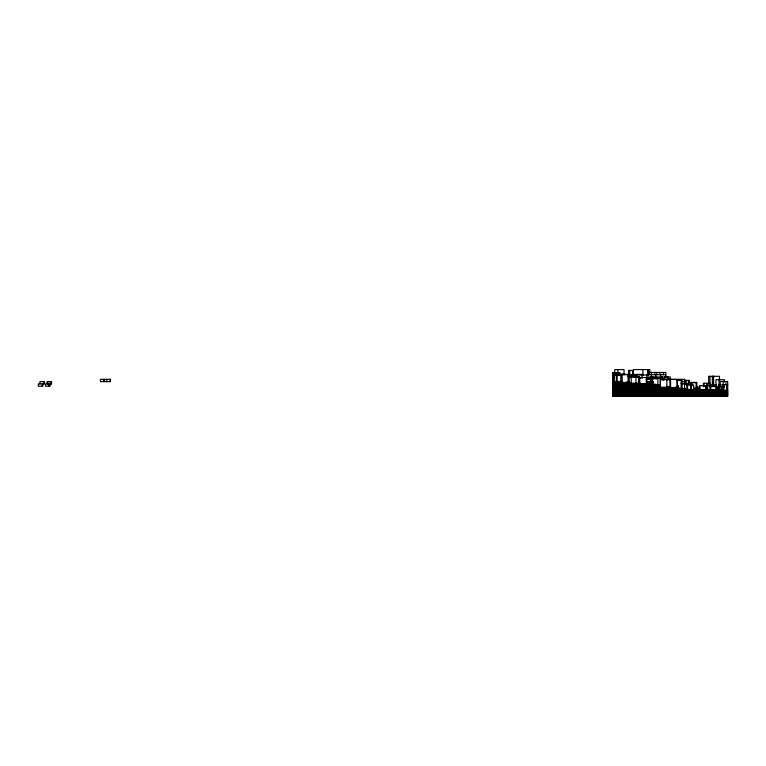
<?xml version="1.0" encoding="UTF-8"?>
<svg xmlns="http://www.w3.org/2000/svg" width="766" height="766" viewBox="0 0 766 766"><rect width="100%" height="100%" fill="white"/><g stroke="black" fill="none" stroke-linecap="round" stroke-linejoin="round"><path stroke-width="1.15" d="M620.115 372.736L612.685 372.736L612.685 396.424L727.7 396.424L727.7 381.478L720.27 381.478L720.27 385.786M612.685 373.138L614.332 373.138M612.685 373.253L615.912 373.253M612.685 373.827L618.478 373.827M615.931 374L624.587 374M623.716 374.344L629.192 374.344M634.574 374.402L642.961 374.402M615.883 374.746L628.101 374.631L628.101 382.627M665.798 374.718L646.81 374.718L646.81 377.016L668.009 377.016L668.009 379.323M629.547 375.034L646.964 374.976M628.024 375.149L636.795 375.149L636.795 377.217M612.685 375.263L620.776 375.263L620.776 381.478M632.017 375.551L635.158 375.551M627.718 375.838L632.524 375.838M627.526 376.47L633.511 376.47M633.31 376.872L639.505 376.872L639.438 383.776M664.831 376.872L670.212 376.872L670.212 379.18M650.133 377.265L652.192 377.159M650.88 377.514L649.692 377.762M649.472 377.762L650.66 377.514M649.137 378.174L650.545 377.59M650.219 378.011L649.032 378.26M648.812 378.251L649.999 378.002M638.413 378.375L640.165 378.375M648.371 378.576L649.558 378.5M612.685 378.605L612.685 379.18M646.351 378.864L650.66 378.864L650.573 381.621M667.33 378.864L671.179 379.323M648.792 379.074L647.605 379.323M646.351 379.323L652.622 379.323M662.533 379.323L684.842 379.323L684.842 383.919L681.568 383.919M612.685 379.409L613.623 379.409M662.533 379.467L677.221 379.467L677.221 387.797L677.192 379.467M660.369 379.697L660.369 387.223L660.282 379.697L670.614 379.697L670.604 387.223M676.541 380.443L682.056 380.443L682.056 388.391M612.685 380.903L613.422 380.903M650.573 381.162L652.804 381.162M612.685 381.478L622.691 381.478M646.648 381.478L652.804 381.621M681.568 381.621L684.842 381.621M612.685 382.052L622.691 382.052M625.793 382.052L628.742 382.052L628.742 382.627L628.675 382.052M653.398 382.052L651.493 382.052L651.493 384.925M691.152 382.397L696.859 382.397L696.888 388.956M612.685 382.627L631.222 382.627M688.988 382.799L696.428 382.741L696.428 389.051M612.685 383.201L640.405 383.201M638.624 383.345L640.338 383.345M710.015 383.259L703.427 383.259L703.427 386.677M681.06 383.546L686.01 383.546M612.685 383.776L649.913 383.776L649.913 384.925M685.781 383.718L690.405 383.718M646.619 383.919L649.913 383.919M612.685 384.35L656.175 384.35L656.175 384.925M691.65 384.35L684.613 384.35L684.565 389.53M649.913 384.494L655.418 384.494M727.7 384.637L723.535 384.637L723.535 390.105M612.685 384.925L658.894 384.925L658.894 385.499M724.531 384.925L718.738 384.925L718.738 386.993M686.93 384.982L693.69 384.982L693.69 389.53M612.685 385.499L660.579 385.499M699.626 385.729L699.626 390.105L699.55 385.729L716.526 385.729M612.685 386.074L660.369 386.074M666.87 386.074L667.339 386.648M612.685 386.648L660.369 386.648M666.87 386.648L670.604 386.648M723.602 386.648L717.464 386.648L717.512 390.105M727.03 386.648L727.7 386.648M612.685 387.223L669.924 387.223M675.191 387.223L677.307 387.223M696.045 387.223L699.779 387.223M724.052 387.223L721.716 387.223L721.716 390.105M612.685 387.797L678.982 387.797L679.107 388.956M696.265 387.797L699.779 387.797M696.189 387.95L699.214 387.95M698.908 388.238L696.706 388.238L696.792 390.105M612.685 388.381L682.946 388.381L682.946 388.956M693.709 388.381L698.908 388.381M696.189 388.525L698.908 388.525M612.685 388.956L685.848 388.956L685.848 390.105M699.942 388.879L698.113 388.956L698.18 388.381M682.477 389.099L685.848 389.099M612.685 389.53L712.744 389.53L712.744 390.105M715.387 389.53L718.508 389.53M684.249 389.674L718.24 389.674L718.24 390.679M612.685 390.105L727.7 390.105M697.711 390.248L699.808 390.248M710.053 390.248L715.387 390.248M716.095 390.248L721.275 390.248M612.685 390.679L727.7 390.679M612.685 391.254L727.7 391.254M612.685 391.828L727.7 391.828M612.685 392.403L727.7 392.403M612.685 392.977L727.7 392.977M612.685 393.552L727.7 393.552M612.685 394.126L727.7 394.126M612.685 394.701L727.7 394.701M612.685 395.275L727.7 395.275M612.685 395.85L727.7 395.85M726.675 384.637L726.675 390.105M725.996 381.478L725.996 384.714M724.263 382.004L724.263 379.697L715.971 379.697L715.971 387.788M724.186 384.925L724.186 388.036M723.152 381.478L723.152 385.786M723.037 387.223L723.037 390.105M721.275 390.105L721.275 390.679M721.026 386.648L721.026 390.105M720.605 390.105L720.605 390.679M719.485 379.754L719.485 376.298L708.674 376.298L708.674 383.201M719.207 386.648L719.207 390.105M719.015 379.697L719.015 385.48M719.006 386.648L719.006 390.105M717.665 386.648L717.665 390.105M716.986 390.105L716.986 386.648L710.791 386.648L710.791 390.105M716.794 389.53L716.794 390.105M716.516 386.964L716.516 384.867L707.21 384.867L707.21 386.964M716.459 385.729L716.334 390.105M716.105 386.648L716.105 390.105M713.615 376.298L713.615 384.35M713.184 376.298L713.184 384.35M713.012 376.298L713.012 384.35M712.351 376.298L712.351 384.35M710.111 385.729L710.168 390.105M709.977 376.298L709.977 384.35M710.053 389.53L710.053 390.105M709.575 384.867L709.575 386.964M707.64 385.729L707.621 390.105M706.865 383.259L706.865 386.677M706.75 389.53L706.75 390.105M706.108 385.729L706.108 390.105M706.013 385.729L706.032 390.105M704.059 383.259L704.059 386.677M702.183 389.53L702.183 390.105M698.908 387.223L698.908 387.797M698.908 387.95L698.908 390.105M698.64 388.381L698.64 388.956M697.28 388.381L697.175 388.956M697.146 387.223L697.146 389.147M696.294 382.397L696.294 388.343M695.097 389.53L695.097 390.105M694.283 388.381L694.283 390.105M691.842 382.741L691.842 385.892M691.325 384.982L691.325 389.53M691.21 382.741L691.21 384.848M690.788 382.741L690.788 384.848M690.568 384.982L690.568 389.53M689.821 382.741L689.821 384.848M689.515 383.804L689.515 380.386L684.68 380.386L684.68 383.804M688.385 380.386L688.385 383.804M687.629 384.982L687.629 389.53M686.815 384.35L686.901 390.105M686.202 380.386L686.202 383.804M685.225 388.956L685.225 389.53M685.12 388.956L685.12 389.53M684.976 389.53L684.976 390.105M684.038 388.956L684.038 389.53M683.665 388.956L683.665 389.53M682.688 388.381L682.688 388.956M682.583 388.381L682.583 388.956M681.491 388.381L681.491 388.956M681.156 380.443L681.156 388.391M679.308 388.381L679.308 388.956M678.408 388.381L678.37 385.499L677.565 385.499L677.565 388.381M677.853 385.499L677.853 388.381M669.924 379.467L669.924 387.797M667.416 377.016L665.462 377.274M666.87 379.697L666.87 387.223M665.855 377.217L665.855 372.506L648.438 372.42L648.438 374.718M664.591 377.016L664.591 379.323M663.404 372.42L663.404 374.718M663.117 380.357L663.117 378.26L652.326 378.26L652.421 384.925M662.284 377.016L662.284 379.323M661.431 377.016L661.431 379.323M660.665 374.718L660.665 377.016M660.397 377.016L660.397 379.323M659.976 372.42L659.976 374.718M658.817 384.925L658.817 385.499M657.86 378.26L657.86 386.648M656.902 372.42L656.902 374.718M656.127 377.016L656.127 379.323M655.706 374.718L655.706 377.016M655.418 384.35L655.418 384.925M654.93 372.42L654.93 374.718M653.819 377.016L653.819 379.323M653.829 384.35L653.829 384.925M652.891 382.052L652.843 384.925M652.555 384.35L652.555 384.925M652.192 377.016L652.192 381.621M652.163 382.052L652.163 384.925M652.134 381.478L652.134 384.35M651.512 372.42L651.426 377.159M651.1 377.188L649.798 377.676M650.851 381.478L650.851 384.35M650.64 384.35L650.64 384.925M649.932 381.478L649.932 384.35M649.836 373.109L649.836 369.576L633.425 369.576L633.425 375.464M649.884 378.088L648.591 378.586M649.712 383.776L649.712 384.35M649.338 378.5L647.931 378.911M649.377 383.776L649.377 384.35M649.262 383.776L649.262 384.35M649.032 372.506L649.032 374.861M649.118 378.663L647.71 379.237M648.888 381.478L648.888 384.35M648.275 369.576L648.275 375.464M648.218 383.776L648.218 384.35M647.777 369.576L647.777 375.464M647.509 381.478L647.509 384.35M646.935 383.776L646.935 377.504L639.706 377.504L639.706 383.776M646.619 383.776L646.619 384.35M646.274 377.504L646.274 383.776M642.933 369.576L642.933 375.464M642.08 374.976L642.08 378.528M639.083 383.833L639.198 377.159L629.259 377.159L629.259 383.201M638.796 376.872L638.844 383.833M635.933 377.159L635.933 383.201M632.534 376.25L632.534 370.438L628.666 370.438L628.666 376.25M631.222 377.159L631.222 383.201M629.757 370.438L629.757 376.25M629.01 370.438L629.01 376.25M624.041 374.909L624.041 369.576L614.763 369.576L614.763 373.837M622.251 381.478L622.251 382.052M621.887 374.746L621.887 382.052M621.695 374.631L621.695 382.627M621.599 381.478L621.599 382.052M621.063 381.478L621.063 382.052M617.961 369.576L617.961 373.837M617.061 375.263L617.061 381.478M616.553 375.263L616.553 381.478M614.638 375.263L614.638 381.478M614.188 375.263L614.188 381.478M613.652 373.827L613.652 376.01M613.164 381.478L613.116 382.052M612.915 372.736L612.924 380.903M612.934 382.052L612.934 382.627M612.79 373.138L612.762 381.478M110.151 379.323L110.151 381.621M106.723 379.323L106.723 381.621M104.233 379.323L104.233 381.621M103.86 379.323L103.86 381.621M51.217 381.621L51.217 383.919M50.91 381.621L50.91 383.919M50.546 381.621L50.546 383.919M49.962 383.919L49.962 386.217L45.491 386.217L45.491 383.919L51.581 383.919L51.581 381.621L47.109 381.621L47.109 383.919M49.589 383.919L49.589 386.217M49.283 383.919L49.283 386.217M48.919 383.919L48.919 386.217M47.789 381.621L47.789 383.919M47.482 381.621L47.482 383.919M43.93 381.621L43.93 383.919M42.791 383.919L42.791 386.217L38.3 386.217L38.3 383.919L44.418 383.919L44.418 381.621L39.928 381.621L39.928 383.919M42.302 383.919L42.302 386.217M110.524 379.323L100.432 379.323L100.432 381.621L110.524 381.621L110.524 379.323"/></g></svg>
